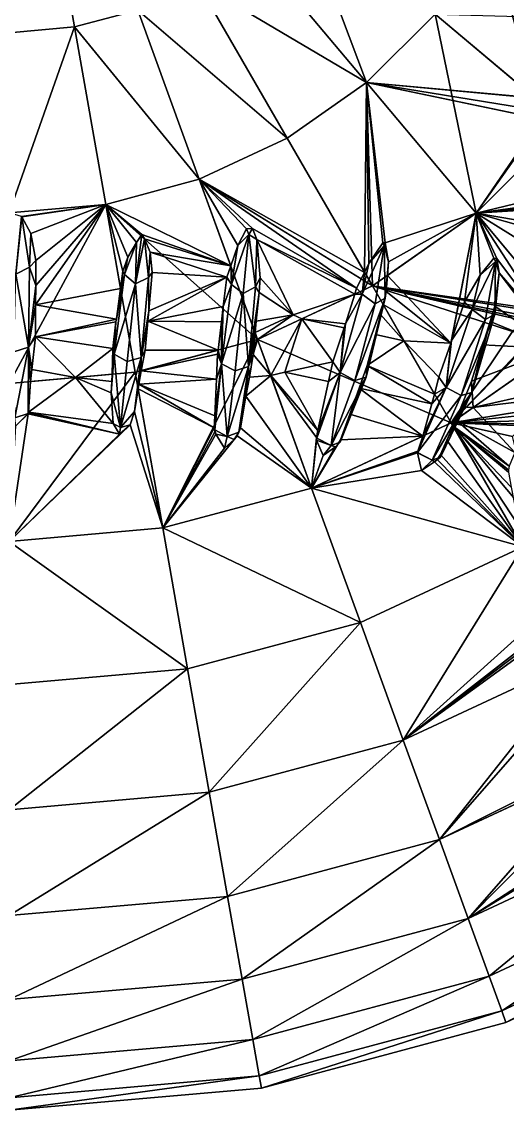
# Model space of a CAD drawing. Header units: metres. Extents: x -0.0343 to 0.0343, y -0.0343 to 0.0343.
# Drawn here: x 0.0003 to 0.01176, y -0.03429 to -0.00862 of the extents above; entities that cross this region are included whole.
import ezdxf

# ---------------------------------------------------------------- set-up
doc = ezdxf.new("R2010")
doc.units = ezdxf.units.M
doc.layers.add('BASEBALL', color=1, linetype='CONTINUOUS')

msp = doc.modelspace()

# ---------------------------------------------------------------- linework, layer by layer
at = {"layer": 'BASEBALL', "color": 2}
for points in [[(0.000777, -0.004408, 0.033997), (0, -0.004476, 0.033997), (0, -0.008875, 0.033122)], [(0.001541, -0.00874, 0.033122), (0.000777, -0.004408, 0.033997), (0, -0.008875, 0.033122)], [(0.001541, -0.00874, -0.033122), (0, -0.008875, -0.033122), (0.000777, -0.004408, -0.033997)], [(0.000777, -0.004408, -0.033997), (0, -0.008875, -0.033122), (0, -0.004476, -0.033997)], [(0.003035, -0.00834, 0.033122), (0.000777, -0.004408, 0.033997), (0.001541, -0.00874, 0.033122)], [(0.003035, -0.00834, -0.033122), (0.001541, -0.00874, -0.033122), (0.000777, -0.004408, -0.033997)], [(0.006799, -0.005705, -0.033122), (0.008435, -0.010052, -0.03168), (0.005705, -0.006799, -0.033122)], [(0.010052, -0.008435, -0.03168), (0.008435, -0.010052, -0.03168), (0.006799, -0.005705, -0.033122)], [(0.011364, -0.006561, 0.03168), (0.010052, -0.008435, 0.03168), (0.01241, -0.010413, 0.030162)], [(0.012195, -0.007986, 0.030939), (0.011364, -0.006561, 0.03168), (0.01241, -0.010413, 0.030162)], [(0.005705, -0.006799, 0.033122), (0.004437, -0.007686, 0.033122), (0.008435, -0.010052, 0.03168)], [(0.005705, -0.006799, -0.033122), (0.008435, -0.010052, -0.03168), (0.004437, -0.007686, -0.033122)], [(0.010052, -0.008435, 0.03168), (0.005705, -0.006799, 0.033122), (0.008435, -0.010052, 0.03168)], [(0.004437, -0.007686, 0.033122), (0.003035, -0.00834, 0.033122), (0.006561, -0.011364, 0.03168)], [(0.004437, -0.007686, -0.033122), (0.006561, -0.011364, -0.03168), (0.003035, -0.00834, -0.033122)], [(0.008435, -0.010052, 0.03168), (0.004437, -0.007686, 0.033122), (0.006561, -0.011364, 0.03168)], [(0.008435, -0.010052, -0.03168), (0.006561, -0.011364, -0.03168), (0.004437, -0.007686, -0.033122)], [(0.003035, -0.00834, 0.033122), (0.001541, -0.00874, 0.033122), (0.004488, -0.012331, 0.03168)], [(0.003035, -0.00834, -0.033122), (0.004488, -0.012331, -0.03168), (0.001541, -0.00874, -0.033122)], [(0.006561, -0.011364, 0.03168), (0.003035, -0.00834, 0.033122), (0.004488, -0.012331, 0.03168)], [(0.006561, -0.011364, -0.03168), (0.004488, -0.012331, -0.03168), (0.003035, -0.00834, -0.033122)], [(0.010052, -0.008435, 0.03168), (0.008435, -0.010052, 0.03168), (0.01241, -0.010413, 0.030162)], [(0.010052, -0.008435, -0.03168), (0.011021, -0.013134, -0.029696), (0.008435, -0.010052, -0.03168)], [(0.013134, -0.011021, -0.029696), (0.011021, -0.013134, -0.029696), (0.010052, -0.008435, -0.03168)], [(0.014848, -0.008573, -0.029696), (0.013134, -0.011021, -0.029696), (0.010052, -0.008435, -0.03168)], [(0.001541, -0.00874, 0.033122), (0, -0.008875, 0.033122), (0, -0.013122, 0.03168)], [(0.002279, -0.012923, 0.03168), (0.001541, -0.00874, 0.033122), (0, -0.013122, 0.03168)], [(0.001541, -0.00874, -0.033122), (0, -0.013122, -0.03168), (0, -0.008875, -0.033122)], [(0.002279, -0.012923, -0.03168), (0, -0.013122, -0.03168), (0.001541, -0.00874, -0.033122)], [(0.004488, -0.012331, 0.03168), (0.001541, -0.00874, 0.033122), (0.002279, -0.012923, 0.03168)], [(0.004488, -0.012331, -0.03168), (0.002279, -0.012923, -0.03168), (0.001541, -0.00874, -0.033122)], [(0.008435, -0.010052, -0.03168), (0.008388, -0.014529, -0.029878), (0.006561, -0.011364, -0.03168)], [(0.008435, -0.010052, 0.03168), (0.006561, -0.011364, 0.03168), (0.008573, -0.014848, 0.029696)], [(0.008487, -0.01432, -0.029934), (0.008388, -0.014529, -0.029878), (0.008435, -0.010052, -0.03168)], [(0.012548, -0.010907, 0.029941), (0.008435, -0.010052, 0.03168), (0.011021, -0.013134, 0.029696)], [(0.012539, -0.010903, 0.029946), (0.008435, -0.010052, 0.03168), (0.012548, -0.010907, 0.029941)], [(0.012115, -0.01065, 0.030183), (0.008435, -0.010052, 0.03168), (0.012539, -0.010903, 0.029946)], [(0.008435, -0.010052, 0.03168), (0.012407, -0.010415, 0.030162), (0.01241, -0.010413, 0.030162)], [(0.008435, -0.010052, 0.03168), (0.012115, -0.01065, 0.030183), (0.012407, -0.010415, 0.030162)], [(0.011021, -0.013134, -0.029696), (0.008879, -0.013834, -0.03002), (0.008435, -0.010052, -0.03168)], [(0.008818, -0.01383, -0.030039), (0.008487, -0.01432, -0.029934), (0.008435, -0.010052, -0.03168)], [(0.008879, -0.013834, -0.03002), (0.008818, -0.01383, -0.030039), (0.008435, -0.010052, -0.03168)], [(0.011021, -0.013134, 0.029696), (0.008435, -0.010052, 0.03168), (0.008573, -0.014848, 0.029696)], [(0.012563, -0.01091, 0.029935), (0.012548, -0.010907, 0.029941), (0.011021, -0.013134, 0.029696)], [(0.013134, -0.011021, 0.029696), (0.0126, -0.01091, 0.029921), (0.011021, -0.013134, 0.029696)], [(0.0126, -0.01091, 0.029921), (0.012563, -0.01091, 0.029935), (0.011021, -0.013134, 0.029696)], [(0.013134, -0.011021, 0.029696), (0.011021, -0.013134, 0.029696), (0.014616, -0.012264, 0.028403)], [(0.013134, -0.011021, -0.029696), (0.013246, -0.015786, -0.027383), (0.011021, -0.013134, -0.029696)], [(0.006561, -0.011364, -0.03168), (0.008388, -0.014529, -0.029878), (0.004488, -0.012331, -0.03168)], [(0.006561, -0.011364, 0.03168), (0.004488, -0.012331, 0.03168), (0.008573, -0.014848, 0.029696)], [(0.011021, -0.013134, 0.029696), (0.01315, -0.012841, 0.028825), (0.014616, -0.012264, 0.028403)], [(0.004488, -0.012331, -0.03168), (0.005233, -0.014377, -0.030606), (0.002279, -0.012923, -0.03168)], [(0.004488, -0.012331, 0.03168), (0.002279, -0.012923, 0.03168), (0.005864, -0.016111, 0.029696)], [(0.005397, -0.013893, -0.030789), (0.005233, -0.014377, -0.030606), (0.004488, -0.012331, -0.03168)], [(0.005605, -0.013502, -0.030921), (0.005397, -0.013893, -0.030789), (0.004488, -0.012331, -0.03168)], [(0.008388, -0.014529, -0.029878), (0.008198, -0.014897, -0.029753), (0.004488, -0.012331, -0.03168)], [(0.005742, -0.01349, -0.030897), (0.005605, -0.013502, -0.030921), (0.004488, -0.012331, -0.03168)], [(0.008198, -0.014897, -0.029753), (0.005742, -0.01349, -0.030897), (0.004488, -0.012331, -0.03168)], [(0.008573, -0.014848, 0.029696), (0.004488, -0.012331, 0.03168), (0.005864, -0.016111, 0.029696)], [(0.002279, -0.012923, -0.03168), (0.000291, -0.013206, -0.031626), (0, -0.013122, -0.03168)], [(0.002279, -0.012923, 0.03168), (0, -0.013122, 0.03168), (0, -0.017145, 0.029696)], [(0.002977, -0.016885, 0.029696), (0.002279, -0.012923, 0.03168), (0, -0.017145, 0.029696)], [(0.000301, -0.013218, -0.03162), (0.000291, -0.013206, -0.031626), (0.002279, -0.012923, -0.03168)], [(0.000508, -0.013613, -0.031416), (0.000301, -0.013218, -0.03162), (0.002279, -0.012923, -0.03168)], [(0.000626, -0.014244, -0.0311), (0.000508, -0.013613, -0.031416), (0.002279, -0.012923, -0.03168)], [(0.002629, -0.014911, -0.030684), (0.000624, -0.015293, -0.030582), (0.002279, -0.012923, -0.03168)], [(0.000624, -0.015293, -0.030582), (0.000628, -0.014839, -0.030806), (0.002279, -0.012923, -0.03168)], [(0.000628, -0.014839, -0.030806), (0.000626, -0.014244, -0.0311), (0.002279, -0.012923, -0.03168)], [(0.002684, -0.014501, -0.030873), (0.002629, -0.014911, -0.030684), (0.002279, -0.012923, -0.03168)], [(0.002803, -0.014172, -0.031015), (0.002684, -0.014501, -0.030873), (0.002279, -0.012923, -0.03168)], [(0.003007, -0.013821, -0.031157), (0.002803, -0.014172, -0.031015), (0.002279, -0.012923, -0.03168)], [(0.003131, -0.013637, -0.031229), (0.003007, -0.013821, -0.031157), (0.002279, -0.012923, -0.03168)], [(0.005233, -0.014377, -0.030606), (0.003131, -0.013637, -0.031229), (0.002279, -0.012923, -0.03168)], [(0.005864, -0.016111, 0.029696), (0.002279, -0.012923, 0.03168), (0.002977, -0.016885, 0.029696)], [(0.011021, -0.013134, 0.029696), (0.012446, -0.012962, 0.029101), (0.01315, -0.012841, 0.028825)], [(0.011021, -0.013134, 0.029696), (0.012317, -0.013011, 0.029139), (0.012446, -0.012962, 0.029101)], [(0.011021, -0.013134, 0.029696), (0.012263, -0.013049, 0.029147), (0.012317, -0.013011, 0.029139)], [(0.011021, -0.013134, 0.029696), (0.012003, -0.013299, 0.029152), (0.012263, -0.013049, 0.029147)], [(0.011021, -0.013134, 0.029696), (0.008573, -0.014848, 0.029696), (0.012982, -0.015471, 0.027657)], [(0.011021, -0.013134, -0.029696), (0.008952, -0.014277, -0.02982), (0.008879, -0.013834, -0.03002)], [(0.011021, -0.013134, -0.029696), (0.010422, -0.016199, -0.028242), (0.008928, -0.014599, -0.029696)], [(0.011021, -0.013134, -0.029696), (0.008928, -0.014599, -0.029696), (0.008952, -0.014277, -0.02982)], [(0.010444, -0.016138, -0.028267), (0.010422, -0.016199, -0.028242), (0.011021, -0.013134, -0.029696)], [(0.010752, -0.015223, -0.028651), (0.010444, -0.016138, -0.028267), (0.011021, -0.013134, -0.029696)], [(0.011121, -0.01459, -0.028858), (0.010752, -0.015223, -0.028651), (0.011021, -0.013134, -0.029696)], [(0.011021, -0.013134, 0.029696), (0.012982, -0.015471, 0.027657), (0.014262, -0.015147, 0.027204)], [(0.012003, -0.013299, 0.029152), (0.011021, -0.013134, 0.029696), (0.012352, -0.013506, 0.028888)], [(0.012352, -0.013506, 0.028888), (0.011021, -0.013134, 0.029696), (0.014262, -0.015147, 0.027204)], [(0.013246, -0.015786, -0.027383), (0.013048, -0.01625, -0.027204), (0.011021, -0.013134, -0.029696)], [(0.013048, -0.01625, -0.027204), (0.011513, -0.014198, -0.028922), (0.011021, -0.013134, -0.029696)], [(0.011513, -0.014198, -0.028922), (0.011443, -0.014194, -0.028951), (0.011021, -0.013134, -0.029696)], [(0.011443, -0.014194, -0.028951), (0.011121, -0.01459, -0.028858), (0.011021, -0.013134, -0.029696)], [(0.008198, -0.014897, -0.029753), (0.005847, -0.013754, -0.030757), (0.005742, -0.01349, -0.030897)], [(0.005233, -0.014377, -0.030606), (0.003193, -0.013736, -0.031174), (0.003131, -0.013637, -0.031229)], [(0.005233, -0.014377, -0.030606), (0.003326, -0.014048, -0.031008), (0.003193, -0.013736, -0.031174)], [(0.006705, -0.015528, -0.029782), (0.005928, -0.014655, -0.030336), (0.005847, -0.013754, -0.030757)], [(0.008161, -0.01504, -0.029696), (0.006705, -0.015528, -0.029782), (0.005847, -0.013754, -0.030757)], [(0.008198, -0.014897, -0.029753), (0.008161, -0.01504, -0.029696), (0.005847, -0.013754, -0.030757)], [(0.005138, -0.01464, -0.030493), (0.003373, -0.014534, -0.030769), (0.003326, -0.014048, -0.031008)], [(0.005233, -0.014377, -0.030606), (0.005138, -0.01464, -0.030493), (0.003326, -0.014048, -0.031008)], [(0.013048, -0.01625, -0.027204), (0.011568, -0.014536, -0.028715), (0.011513, -0.014198, -0.028922)], [(0.005138, -0.01464, -0.030493), (0.003299, -0.015434, -0.030348), (0.003373, -0.014534, -0.030769)], [(0.010422, -0.016199, -0.028242), (0.008901, -0.01498, -0.029497), (0.008928, -0.014599, -0.029696)], [(0.012928, -0.016334, -0.027204), (0.011465, -0.015324, -0.028321), (0.011568, -0.014536, -0.028715)], [(0.013048, -0.01625, -0.027204), (0.012928, -0.016334, -0.027204), (0.011568, -0.014536, -0.028715)], [(0.005051, -0.015329, -0.030174), (0.003276, -0.015681, -0.030233), (0.005138, -0.01464, -0.030493)], [(0.003276, -0.015681, -0.030233), (0.003299, -0.015434, -0.030348), (0.005138, -0.01464, -0.030493)], [(0.008573, -0.014848, 0.029696), (0.005864, -0.016111, 0.029696), (0.010437, -0.018078, 0.027204)], [(0.006705, -0.015528, -0.029782), (0.005897, -0.015004, -0.030186), (0.005928, -0.014655, -0.030336)], [(0.008573, -0.014848, 0.029696), (0.012777, -0.015508, 0.027716), (0.012982, -0.015471, 0.027657)], [(0.008573, -0.014848, 0.029696), (0.012346, -0.015583, 0.02784), (0.012777, -0.015508, 0.027716)], [(0.008573, -0.014848, 0.029696), (0.012217, -0.01563, 0.027864), (0.012346, -0.015583, 0.02784)], [(0.008573, -0.014848, 0.029696), (0.012157, -0.015671, 0.027865), (0.012217, -0.01563, 0.027864)], [(0.012157, -0.015671, 0.027865), (0.008573, -0.014848, 0.029696), (0.011879, -0.015921, 0.027834)], [(0.011879, -0.015921, 0.027834), (0.008573, -0.014848, 0.029696), (0.010437, -0.018078, 0.027204)], [(0.002529, -0.015635, -0.030331), (0.000624, -0.015293, -0.030582), (0.002629, -0.014911, -0.030684)], [(0.006705, -0.015528, -0.029782), (0.005831, -0.015679, -0.029897), (0.005897, -0.015004, -0.030186)], [(0.008161, -0.01504, -0.029696), (0.006912, -0.015622, -0.029696), (0.006705, -0.015528, -0.029782)], [(0.008161, -0.01504, -0.029696), (0.007937, -0.015743, -0.029332), (0.006912, -0.015622, -0.029696)], [(0.010422, -0.016199, -0.028242), (0.008826, -0.015287, -0.029357), (0.008901, -0.01498, -0.029497)], [(0.005051, -0.015329, -0.030174), (0.005009, -0.015694, -0.030005), (0.003276, -0.015681, -0.030233)], [(0.009318, -0.01614, -0.028699), (0.008769, -0.01552, -0.029232), (0.008826, -0.015287, -0.029357)], [(0.010422, -0.016199, -0.028242), (0.009318, -0.01614, -0.028699), (0.008826, -0.015287, -0.029357)], [(0.012928, -0.016334, -0.027204), (0.011356, -0.015688, -0.028164), (0.011465, -0.015324, -0.028321)], [(0.007937, -0.015743, -0.029332), (0.007907, -0.015836, -0.029284), (0.006912, -0.015622, -0.029696)], [(0.009318, -0.01614, -0.028699), (0.008644, -0.015995, -0.028978), (0.008769, -0.01552, -0.029232)], [(0.012928, -0.016334, -0.027204), (0.011184, -0.01624, -0.027927), (0.011356, -0.015688, -0.028164)], [(0.005864, -0.016111, 0.029696), (0.002977, -0.016885, 0.029696), (0.003625, -0.020557, 0.027204)], [(0.007139, -0.019616, 0.027204), (0.005864, -0.016111, 0.029696), (0.003625, -0.020557, 0.027204)], [(0.010437, -0.018078, 0.027204), (0.005864, -0.016111, 0.029696), (0.007139, -0.019616, 0.027204)], [(0.01231, -0.016109, 0.027565), (0.011879, -0.015921, 0.027834), (0.010437, -0.018078, 0.027204)], [(0.013374, -0.016022, 0.027204), (0.010437, -0.018078, 0.027204), (0.014263, -0.017449, 0.025726)], [(0.013374, -0.016022, 0.027204), (0.012354, -0.016109, 0.027548), (0.010437, -0.018078, 0.027204)], [(0.012354, -0.016109, 0.027548), (0.012326, -0.016112, 0.027558), (0.010437, -0.018078, 0.027204)], [(0.012316, -0.016111, 0.027562), (0.01231, -0.016109, 0.027565), (0.010437, -0.018078, 0.027204)], [(0.012326, -0.016112, 0.027558), (0.012316, -0.016111, 0.027562), (0.010437, -0.018078, 0.027204)], [(0.002977, -0.016885, 0.029696), (0, -0.017145, 0.029696), (0, -0.020874, 0.027204)], [(0.003625, -0.020557, 0.027204), (0.002977, -0.016885, 0.029696), (0, -0.020874, 0.027204)], [(0.001568, -0.017008, -0.029696), (0.000503, -0.017101, -0.029696), (0.000533, -0.016822, -0.029832)], [(0.006508, -0.01688, -0.029046), (0.007289, -0.018257, -0.027987), (0.006174, -0.016964, -0.02909)], [(0.00754, -0.017102, -0.028618), (0.007289, -0.018257, -0.027987), (0.006508, -0.01688, -0.029046)], [(0.001568, -0.017008, -0.029696), (0.000453, -0.017828, -0.029213), (0.000503, -0.017101, -0.029696)], [(0.002457, -0.018093, -0.028919), (0.000453, -0.017828, -0.029213), (0.001568, -0.017008, -0.029696)], [(0.002421, -0.017101, -0.029584), (0.002409, -0.01737, -0.029405), (0.001568, -0.017008, -0.029696)], [(0.002409, -0.01737, -0.029405), (0.002457, -0.018093, -0.028919), (0.001568, -0.017008, -0.029696)], [(0.004838, -0.018198, -0.028522), (0.003046, -0.017272, -0.029433), (0.003064, -0.017165, -0.029499)], [(0.004893, -0.017047, -0.029258), (0.004853, -0.017909, -0.028706), (0.003064, -0.017165, -0.029499)], [(0.004853, -0.017909, -0.028706), (0.004838, -0.018198, -0.028522), (0.003064, -0.017165, -0.029499)], [(0.006174, -0.016964, -0.02909), (0.005589, -0.017446, -0.028879), (0.005669, -0.016997, -0.029156)], [(0.007139, -0.019616, -0.027204), (0.005589, -0.017446, -0.028879), (0.006174, -0.016964, -0.02909)], [(0.007289, -0.018257, -0.027987), (0.007253, -0.018421, -0.027898), (0.006174, -0.016964, -0.02909)], [(0.007253, -0.018421, -0.027898), (0.007139, -0.019616, -0.027204), (0.006174, -0.016964, -0.02909)], [(0.003625, -0.020557, -0.027204), (0.002957, -0.017811, -0.029078), (0.003046, -0.017272, -0.029433)], [(0.004838, -0.018198, -0.028522), (0.003625, -0.020557, -0.027204), (0.003046, -0.017272, -0.029433)], [(0.007139, -0.019616, -0.027204), (0.005462, -0.018195, -0.028416), (0.005589, -0.017446, -0.028879)], [(0.009767, -0.01839, -0.027204), (0.00804, -0.01787, -0.02801), (0.008261, -0.017257, -0.02832)], [(0.00998, -0.017627, -0.027608), (0.009767, -0.01839, -0.027204), (0.008261, -0.017257, -0.02832)], [(0.010437, -0.018078, 0.027204), (0.014242, -0.017454, 0.025733), (0.014263, -0.017449, 0.025726)], [(0.010437, -0.018078, 0.027204), (0.013121, -0.017792, 0.026055), (0.014242, -0.017454, 0.025733)], [(0.010954, -0.017716, -0.027204), (0.010546, -0.018002, -0.027204), (0.010669, -0.017701, -0.027322)], [(0.012425, -0.017531, -0.026595), (0.011936, -0.018775, -0.025944), (0.010954, -0.017716, -0.027204)], [(0, -0.020874, -0.027204), (0.000157, -0.018146, -0.029018), (0.000446, -0.017865, -0.029189)], [(0.002607, -0.018342, -0.028744), (0, -0.020874, -0.027204), (0.000446, -0.017865, -0.029189)], [(0.002607, -0.018342, -0.028744), (0.000446, -0.017865, -0.029189), (0.000449, -0.017861, -0.029191)], [(0.002607, -0.018342, -0.028744), (0.000449, -0.017861, -0.029191), (0.000451, -0.017853, -0.029196)], [(0.002607, -0.018342, -0.028744), (0.000451, -0.017853, -0.029196), (0.000453, -0.017828, -0.029213)], [(0.002457, -0.018093, -0.028919), (0.002607, -0.018342, -0.028744), (0.000453, -0.017828, -0.029213)], [(0.003625, -0.020557, -0.027204), (0.002858, -0.018121, -0.028877), (0.002957, -0.017811, -0.029078)], [(0.009767, -0.01839, -0.027204), (0.007824, -0.018475, -0.027703), (0.00804, -0.01787, -0.02801)], [(0.010437, -0.018078, 0.027204), (0.012339, -0.018025, 0.026282), (0.013121, -0.017792, 0.026055)], [(0.010954, -0.017716, -0.027204), (0.011936, -0.018775, -0.025944), (0.010546, -0.018002, -0.027204)], [(0.003625, -0.020557, -0.027204), (0, -0.020874, -0.027204), (0.002858, -0.018121, -0.028877)], [(0, -0.020874, -0.027204), (0.002607, -0.018342, -0.028744), (0.002858, -0.018121, -0.028877)], [(0.004851, -0.018287, -0.028462), (0.003625, -0.020557, -0.027204), (0.004838, -0.018198, -0.028522)], [(0.007139, -0.019616, -0.027204), (0.005382, -0.018386, -0.028306), (0.005462, -0.018195, -0.028416)], [(0.010437, -0.018078, 0.027204), (0.007139, -0.019616, 0.027204), (0.012123, -0.020998, 0.024247)], [(0.012123, -0.020998, -0.024247), (0.010334, -0.018484, -0.026919), (0.010481, -0.018154, -0.027127)], [(0.010437, -0.018078, 0.027204), (0.012186, -0.018099, 0.026306), (0.012339, -0.018025, 0.026282)], [(0.012158, -0.020701, 0.024444), (0.010437, -0.018078, 0.027204), (0.012123, -0.020998, 0.024247)], [(0.012385, -0.020413, 0.024536), (0.010437, -0.018078, 0.027204), (0.012158, -0.020701, 0.024444)], [(0.011883, -0.018399, 0.026243), (0.010437, -0.018078, 0.027204), (0.012385, -0.020413, 0.024536)], [(0.012122, -0.01815, 0.026301), (0.010437, -0.018078, 0.027204), (0.011883, -0.018399, 0.026243)], [(0.012186, -0.018099, 0.026306), (0.010437, -0.018078, 0.027204), (0.012122, -0.01815, 0.026301)], [(0.011806, -0.019101, -0.025775), (0.010481, -0.018154, -0.027127), (0.010546, -0.018002, -0.027204)], [(0.011806, -0.019101, -0.025775), (0.011787, -0.019187, -0.025722), (0.010481, -0.018154, -0.027127)], [(0.011787, -0.019187, -0.025722), (0.01179, -0.019241, -0.025683), (0.010481, -0.018154, -0.027127)], [(0.01179, -0.019241, -0.025683), (0.011852, -0.019592, -0.025398), (0.010481, -0.018154, -0.027127)], [(0.011852, -0.019592, -0.025398), (0.012123, -0.020998, -0.024247), (0.010481, -0.018154, -0.027127)], [(0.011936, -0.018775, -0.025944), (0.011806, -0.019101, -0.025775), (0.010546, -0.018002, -0.027204)], [(0.004876, -0.018342, -0.028422), (0.003625, -0.020557, -0.027204), (0.004851, -0.018287, -0.028462)], [(0.00508, -0.018673, -0.028172), (0.003625, -0.020557, -0.027204), (0.004876, -0.018342, -0.028422)], [(0.007139, -0.019616, -0.027204), (0.003625, -0.020557, -0.027204), (0.005382, -0.018386, -0.028306)], [(0.003625, -0.020557, -0.027204), (0.005313, -0.01847, -0.028264), (0.005382, -0.018386, -0.028306)], [(0.003625, -0.020557, -0.027204), (0.00508, -0.018673, -0.028172), (0.005313, -0.01847, -0.028264)], [(0.009767, -0.01839, -0.027204), (0.007139, -0.019616, -0.027204), (0.007824, -0.018475, -0.027703)], [(0.009767, -0.01839, -0.027204), (0.009645, -0.018745, -0.026966), (0.007139, -0.019616, -0.027204)], [(0.007251, -0.01846, -0.027875), (0.007139, -0.019616, -0.027204), (0.007253, -0.018421, -0.027898)], [(0.007257, -0.018483, -0.027859), (0.007139, -0.019616, -0.027204), (0.007251, -0.01846, -0.027875)], [(0.007139, -0.019616, -0.027204), (0.007754, -0.018592, -0.027652), (0.007824, -0.018475, -0.027703)], [(0.00741, -0.018848, -0.027594), (0.007139, -0.019616, -0.027204), (0.007257, -0.018483, -0.027859)], [(0.012123, -0.020998, -0.024247), (0.010184, -0.018824, -0.026703), (0.010334, -0.018484, -0.026919)], [(0.007139, -0.019616, -0.027204), (0.007705, -0.018639, -0.027637), (0.007754, -0.018592, -0.027652)], [(0.007139, -0.019616, -0.027204), (0.00741, -0.018848, -0.027594), (0.007705, -0.018639, -0.027637)], [(0.009645, -0.018745, -0.026966), (0.009637, -0.018768, -0.026951), (0.007139, -0.019616, -0.027204)], [(0.009637, -0.018768, -0.026951), (0.009636, -0.018778, -0.026943), (0.007139, -0.019616, -0.027204)], [(0.009636, -0.018778, -0.026943), (0.009637, -0.018786, -0.026937), (0.007139, -0.019616, -0.027204)], [(0.009637, -0.018786, -0.026937), (0.009734, -0.019204, -0.026567), (0.007139, -0.019616, -0.027204)], [(0.012123, -0.020998, -0.024247), (0.010039, -0.018998, -0.026618), (0.010101, -0.018943, -0.026639)], [(0.012123, -0.020998, -0.024247), (0.010101, -0.018943, -0.026639), (0.010184, -0.018824, -0.026703)], [(0.009734, -0.019204, -0.026567), (0.012123, -0.020998, -0.024247), (0.007139, -0.019616, -0.027204)], [(0.012123, -0.020998, -0.024247), (0.009734, -0.019204, -0.026567), (0.010039, -0.018998, -0.026618)], [(0.007139, -0.019616, -0.027204), (0.008293, -0.022784, -0.024247), (0.003625, -0.020557, -0.027204)], [(0.007139, -0.019616, 0.027204), (0.003625, -0.020557, 0.027204), (0.008293, -0.022784, 0.024247)], [(0.012123, -0.020998, -0.024247), (0.008293, -0.022784, -0.024247), (0.007139, -0.019616, -0.027204)], [(0.012123, -0.020998, 0.024247), (0.007139, -0.019616, 0.027204), (0.008293, -0.022784, 0.024247)], [(0.003625, -0.020557, -0.027204), (0.00421, -0.023878, -0.024247), (0, -0.020874, -0.027204)], [(0.003625, -0.020557, 0.027204), (0, -0.020874, 0.027204), (0.00421, -0.023878, 0.024247)], [(0.008293, -0.022784, -0.024247), (0.00421, -0.023878, -0.024247), (0.003625, -0.020557, -0.027204)], [(0.008293, -0.022784, 0.024247), (0.003625, -0.020557, 0.027204), (0.00421, -0.023878, 0.024247)], [(0.00421, -0.023878, -0.024247), (0, -0.024247, -0.024247), (0, -0.020874, -0.027204)], [(0.00421, -0.023878, 0.024247), (0, -0.020874, 0.027204), (0, -0.024247, 0.024247)], [(0.012123, -0.020998, 0.024247), (0.008293, -0.022784, 0.024247), (0.009304, -0.025563, 0.020874)], [(0.012123, -0.020998, -0.024247), (0.009304, -0.025563, -0.020874), (0.008293, -0.022784, -0.024247)], [(0.012319, -0.022838, 0.022244), (0.012123, -0.020998, 0.024247), (0.009304, -0.025563, 0.020874)], [(0.013602, -0.023559, -0.020874), (0.009304, -0.025563, -0.020874), (0.012123, -0.020998, -0.024247)], [(0.008293, -0.022784, -0.024247), (0.004724, -0.026791, -0.020874), (0.00421, -0.023878, -0.024247)], [(0.008293, -0.022784, 0.024247), (0.00421, -0.023878, 0.024247), (0.004724, -0.026791, 0.020874)], [(0.009304, -0.025563, -0.020874), (0.004724, -0.026791, -0.020874), (0.008293, -0.022784, -0.024247)], [(0.009304, -0.025563, 0.020874), (0.008293, -0.022784, 0.024247), (0.004724, -0.026791, 0.020874)], [(0.013602, -0.023559, 0.020874), (0.013149, -0.022774, 0.021909), (0.009304, -0.025563, 0.020874)], [(0.013149, -0.022774, 0.021909), (0.012913, -0.022843, 0.021951), (0.009304, -0.025563, 0.020874)], [(0.012765, -0.022876, 0.021988), (0.012319, -0.022838, 0.022244), (0.009304, -0.025563, 0.020874)], [(0.012913, -0.022843, 0.021951), (0.012765, -0.022876, 0.021988), (0.009304, -0.025563, 0.020874)], [(0.013602, -0.023559, 0.020874), (0.009304, -0.025563, 0.020874), (0.010157, -0.027905, 0.017145)], [(0.013602, -0.023559, -0.020874), (0.010157, -0.027905, -0.017145), (0.009304, -0.025563, -0.020874)], [(0.012936, -0.024734, 0.019698), (0.013602, -0.023559, 0.020874), (0.010157, -0.027905, 0.017145)], [(0.014848, -0.025718, -0.017145), (0.010157, -0.027905, -0.017145), (0.013602, -0.023559, -0.020874)], [(0.00421, -0.023878, -0.024247), (0, -0.027204, -0.020874), (0, -0.024247, -0.024247)], [(0.004724, -0.026791, -0.020874), (0, -0.027204, -0.020874), (0.00421, -0.023878, -0.024247)], [(0.004724, -0.026791, 0.020874), (0.00421, -0.023878, 0.024247), (0, -0.027204, 0.020874)], [(0.00421, -0.023878, 0.024247), (0, -0.024247, 0.024247), (0, -0.027204, 0.020874)], [(0.01418, -0.025882, 0.017345), (0.012936, -0.024734, 0.019698), (0.010157, -0.027905, 0.017145)], [(0.009304, -0.025563, -0.020874), (0.005157, -0.029245, -0.017145), (0.004724, -0.026791, -0.020874)], [(0.009304, -0.025563, 0.020874), (0.004724, -0.026791, 0.020874), (0.005157, -0.029245, 0.017145)], [(0.010157, -0.027905, -0.017145), (0.005157, -0.029245, -0.017145), (0.009304, -0.025563, -0.020874)], [(0.010157, -0.027905, 0.017145), (0.009304, -0.025563, 0.020874), (0.005157, -0.029245, 0.017145)], [(0.014848, -0.025718, -0.017145), (0.010835, -0.029769, -0.013122), (0.010157, -0.027905, -0.017145)], [(0.014061, -0.026085, 0.017145), (0.01418, -0.025882, 0.017345), (0.010157, -0.027905, 0.017145)], [(0.01584, -0.027436, -0.013122), (0.010835, -0.029769, -0.013122), (0.014848, -0.025718, -0.017145)], [(0.014061, -0.026085, 0.017145), (0.010157, -0.027905, 0.017145), (0.010835, -0.029769, 0.013122)], [(0.013999, -0.026156, 0.017066), (0.014061, -0.026085, 0.017145), (0.010835, -0.029769, 0.013122)], [(0.015337, -0.026849, 0.014636), (0.013999, -0.026156, 0.017066), (0.010835, -0.029769, 0.013122)], [(0.004724, -0.026791, 0.020874), (0, -0.027204, 0.020874), (0, -0.029696, 0.017145)], [(0.005157, -0.029245, 0.017145), (0.004724, -0.026791, 0.020874), (0, -0.029696, 0.017145)], [(0.004724, -0.026791, -0.020874), (0, -0.029696, -0.017145), (0, -0.027204, -0.020874)], [(0.005157, -0.029245, -0.017145), (0, -0.029696, -0.017145), (0.004724, -0.026791, -0.020874)], [(0.015192, -0.027094, 0.01431), (0.015337, -0.026849, 0.014636), (0.010835, -0.029769, 0.013122)], [(0.01584, -0.027436, 0.013122), (0.015192, -0.027094, 0.01431), (0.010835, -0.029769, 0.013122)], [(0.01584, -0.027436, 0.013122), (0.010835, -0.029769, 0.013122), (0.011328, -0.031124, 0.008875)], [(0.01584, -0.027436, -0.013122), (0.011328, -0.031124, -0.008875), (0.010835, -0.029769, -0.013122)], [(0.016561, -0.028684, 0.008875), (0.01584, -0.027436, 0.013122), (0.011328, -0.031124, 0.008875)], [(0.016561, -0.028684, -0.008875), (0.011328, -0.031124, -0.008875), (0.01584, -0.027436, -0.013122)], [(0.010157, -0.027905, 0.017145), (0.005157, -0.029245, 0.017145), (0.005501, -0.031199, 0.013122)], [(0.010157, -0.027905, -0.017145), (0.005501, -0.031199, -0.013122), (0.005157, -0.029245, -0.017145)], [(0.010835, -0.029769, 0.013122), (0.010157, -0.027905, 0.017145), (0.005501, -0.031199, 0.013122)], [(0.010835, -0.029769, -0.013122), (0.005501, -0.031199, -0.013122), (0.010157, -0.027905, -0.017145)], [(0.016561, -0.028684, 0.008875), (0.011328, -0.031124, 0.008875), (0.011628, -0.031946, 0.004476)], [(0.016561, -0.028684, -0.008875), (0.011628, -0.031946, -0.004476), (0.011328, -0.031124, -0.008875)], [(0.016998, -0.029442, 0.004476), (0.016561, -0.028684, 0.008875), (0.011628, -0.031946, 0.004476)], [(0.016998, -0.029442, -0.004476), (0.011628, -0.031946, -0.004476), (0.016561, -0.028684, -0.008875)], [(0.005157, -0.029245, 0.017145), (0, -0.029696, 0.017145), (0, -0.03168, 0.013122)], [(0.005501, -0.031199, 0.013122), (0.005157, -0.029245, 0.017145), (0, -0.03168, 0.013122)], [(0.005501, -0.031199, -0.013122), (0, -0.03168, -0.013122), (0.005157, -0.029245, -0.017145)], [(0.005157, -0.029245, -0.017145), (0, -0.03168, -0.013122), (0, -0.029696, -0.017145)], [(0.016998, -0.029442, 0.004476), (0.011628, -0.031946, 0.004476), (0.011728, -0.032222)], [(0.016998, -0.029442, -0.004476), (0.011728, -0.032222), (0.011628, -0.031946, -0.004476)], [(0.017145, -0.029696), (0.016998, -0.029442, 0.004476), (0.011728, -0.032222)], [(0.017145, -0.029696), (0.011728, -0.032222), (0.016998, -0.029442, -0.004476)], [(0.010835, -0.029769, 0.013122), (0.005501, -0.031199, 0.013122), (0.005751, -0.032618, 0.008875)], [(0.010835, -0.029769, -0.013122), (0.005751, -0.032618, -0.008875), (0.005501, -0.031199, -0.013122)], [(0.011328, -0.031124, 0.008875), (0.010835, -0.029769, 0.013122), (0.005751, -0.032618, 0.008875)], [(0.011328, -0.031124, -0.008875), (0.005751, -0.032618, -0.008875), (0.010835, -0.029769, -0.013122)], [(0.005751, -0.032618, 0.008875), (0.005501, -0.031199, 0.013122), (0, -0.033122, 0.008875)], [(0.005501, -0.031199, 0.013122), (0, -0.03168, 0.013122), (0, -0.033122, 0.008875)], [(0.005501, -0.031199, -0.013122), (0, -0.033122, -0.008875), (0, -0.03168, -0.013122)], [(0.005751, -0.032618, -0.008875), (0, -0.033122, -0.008875), (0.005501, -0.031199, -0.013122)], [(0.011328, -0.031124, 0.008875), (0.005751, -0.032618, 0.008875), (0.005903, -0.03348, 0.004476)], [(0.011328, -0.031124, -0.008875), (0.005903, -0.03348, -0.004476), (0.005751, -0.032618, -0.008875)], [(0.011628, -0.031946, 0.004476), (0.011328, -0.031124, 0.008875), (0.005903, -0.03348, 0.004476)], [(0.011628, -0.031946, -0.004476), (0.005903, -0.03348, -0.004476), (0.011328, -0.031124, -0.008875)], [(0.011628, -0.031946, 0.004476), (0.005903, -0.03348, 0.004476), (0.005954, -0.033769)], [(0.011628, -0.031946, -0.004476), (0.005954, -0.033769), (0.005903, -0.03348, -0.004476)], [(0.011728, -0.032222), (0.011628, -0.031946, 0.004476), (0.005954, -0.033769)], [(0.011728, -0.032222), (0.005954, -0.033769), (0.011628, -0.031946, -0.004476)], [(0.005903, -0.03348, 0.004476), (0.005751, -0.032618, 0.008875), (0, -0.033997, 0.004476)], [(0.005751, -0.032618, 0.008875), (0, -0.033122, 0.008875), (0, -0.033997, 0.004476)], [(0.005751, -0.032618, -0.008875), (0, -0.033997, -0.004476), (0, -0.033122, -0.008875)], [(0.005903, -0.03348, -0.004476), (0, -0.033997, -0.004476), (0.005751, -0.032618, -0.008875)], [(0.005903, -0.03348, 0.004476), (0, -0.033997, 0.004476), (0, -0.03429)], [(0.005954, -0.033769), (0.005903, -0.03348, 0.004476), (0, -0.03429)], [(0.005903, -0.03348, -0.004476), (0, -0.03429), (0, -0.033997, -0.004476)], [(0.005954, -0.033769), (0, -0.03429), (0.005903, -0.03348, -0.004476)]]:
    msp.add_3dface(points, dxfattribs=at)
at = {"layer": 'BASEBALL', "color": 3}
for points in [[(0.000291, -0.013206, -0.031626), (0.000301, -0.013218, -0.03162), (0.000157, -0.014568, -0.03175)], [(0.000301, -0.013218, -0.03162), (0.000479, -0.014404, -0.03151), (0.000157, -0.014568, -0.03175)], [(0.000508, -0.013613, -0.031416), (0.000479, -0.014404, -0.03151), (0.000301, -0.013218, -0.03162)], [(0.005397, -0.013893, -0.030789), (0.005605, -0.013502, -0.030921), (0.005659, -0.013638, -0.031033)], [(0.005605, -0.013502, -0.030921), (0.005742, -0.01349, -0.030897), (0.005659, -0.013638, -0.031033)], [(0.005742, -0.01349, -0.030897), (0.005847, -0.013754, -0.030757), (0.005659, -0.013638, -0.031033)], [(0.000508, -0.013613, -0.031416), (0.000626, -0.014244, -0.0311), (0.000479, -0.014404, -0.03151)], [(0.00272, -0.014581, -0.031067), (0.002803, -0.014172, -0.031015), (0.003007, -0.013821, -0.031157)], [(0.00272, -0.014581, -0.031067), (0.003007, -0.013821, -0.031157), (0.002979, -0.014797, -0.031351)], [(0.003131, -0.013637, -0.031229), (0.003193, -0.013736, -0.031174), (0.002979, -0.014797, -0.031351)], [(0.003007, -0.013821, -0.031157), (0.003131, -0.013637, -0.031229), (0.002979, -0.014797, -0.031351)], [(0.003193, -0.013736, -0.031174), (0.003285, -0.014648, -0.031085), (0.002979, -0.014797, -0.031351)], [(0.003326, -0.014048, -0.031008), (0.003285, -0.014648, -0.031085), (0.003193, -0.013736, -0.031174)], [(0.005244, -0.014814, -0.030899), (0.005659, -0.013638, -0.031033), (0.005524, -0.015028, -0.031165)], [(0.005244, -0.014814, -0.030899), (0.005397, -0.013893, -0.030789), (0.005659, -0.013638, -0.031033)], [(0.005659, -0.013638, -0.031033), (0.005811, -0.014866, -0.030885), (0.005524, -0.015028, -0.031165)], [(0.005847, -0.013754, -0.030757), (0.005811, -0.014866, -0.030885), (0.005659, -0.013638, -0.031033)], [(0.005847, -0.013754, -0.030757), (0.005928, -0.014655, -0.030336), (0.005811, -0.014866, -0.030885)], [(0.008487, -0.01432, -0.029934), (0.008818, -0.01383, -0.030039), (0.008848, -0.013898, -0.030089)], [(0.008818, -0.01383, -0.030039), (0.008879, -0.013834, -0.03002), (0.008848, -0.013898, -0.030089)], [(0.008879, -0.013834, -0.03002), (0.008952, -0.014277, -0.02982), (0.008848, -0.013898, -0.030089)], [(0.003326, -0.014048, -0.031008), (0.003373, -0.014534, -0.030769), (0.003285, -0.014648, -0.031085)], [(0.005233, -0.014377, -0.030606), (0.005397, -0.013893, -0.030789), (0.005244, -0.014814, -0.030899)], [(0.00833, -0.01504, -0.030057), (0.008848, -0.013898, -0.030089), (0.008638, -0.015272, -0.030272)], [(0.00833, -0.01504, -0.030057), (0.008487, -0.01432, -0.029934), (0.008848, -0.013898, -0.030089)], [(0.008848, -0.013898, -0.030089), (0.008879, -0.015134, -0.02994), (0.008638, -0.015272, -0.030272)], [(0.008952, -0.014277, -0.02982), (0.008879, -0.015134, -0.02994), (0.008848, -0.013898, -0.030089)], [(0.000626, -0.014244, -0.0311), (0.000628, -0.014839, -0.030806), (0.000479, -0.014404, -0.03151)], [(0.002684, -0.014501, -0.030873), (0.002803, -0.014172, -0.031015), (0.00272, -0.014581, -0.031067)], [(0.005138, -0.01464, -0.030493), (0.005233, -0.014377, -0.030606), (0.005244, -0.014814, -0.030899)], [(0.008388, -0.014529, -0.029878), (0.008487, -0.01432, -0.029934), (0.00833, -0.01504, -0.030057)], [(0.008952, -0.014277, -0.02982), (0.008928, -0.014599, -0.029696), (0.008879, -0.015134, -0.02994)], [(0.010929, -0.015401, -0.02901), (0.01148, -0.014273, -0.029007), (0.011243, -0.015641, -0.029206)], [(0.011121, -0.01459, -0.028858), (0.01148, -0.014273, -0.029007), (0.010929, -0.015401, -0.02901)], [(0.011121, -0.01459, -0.028858), (0.011443, -0.014194, -0.028951), (0.01148, -0.014273, -0.029007)], [(0.01148, -0.014273, -0.029007), (0.011467, -0.01551, -0.028859), (0.011243, -0.015641, -0.029206)], [(0.011443, -0.014194, -0.028951), (0.011513, -0.014198, -0.028922), (0.01148, -0.014273, -0.029007)], [(0.011568, -0.014536, -0.028715), (0.011467, -0.01551, -0.028859), (0.01148, -0.014273, -0.029007)], [(0.011513, -0.014198, -0.028922), (0.011568, -0.014536, -0.028715), (0.01148, -0.014273, -0.029007)], [(0.000455, -0.016292, -0.03068), (0.000107, -0.016399, -0.030901), (0.000157, -0.014568, -0.03175)], [(0.000479, -0.014404, -0.03151), (0.000455, -0.016292, -0.03068), (0.000157, -0.014568, -0.03175)], [(0.000628, -0.014839, -0.030806), (0.000455, -0.016292, -0.03068), (0.000479, -0.014404, -0.03151)], [(0.002481, -0.016459, -0.03025), (0.00272, -0.014581, -0.031067), (0.002979, -0.014797, -0.031351)], [(0.002481, -0.016459, -0.03025), (0.00252, -0.015698, -0.030301), (0.00272, -0.014581, -0.031067)], [(0.00252, -0.015698, -0.030301), (0.002529, -0.015635, -0.030331), (0.00272, -0.014581, -0.031067)], [(0.002529, -0.015635, -0.030331), (0.002629, -0.014911, -0.030684), (0.00272, -0.014581, -0.031067)], [(0.002629, -0.014911, -0.030684), (0.002684, -0.014501, -0.030873), (0.00272, -0.014581, -0.031067)], [(0.003373, -0.014534, -0.030769), (0.003299, -0.015434, -0.030348), (0.003285, -0.014648, -0.031085)], [(0.008198, -0.014897, -0.029753), (0.008388, -0.014529, -0.029878), (0.00833, -0.01504, -0.030057)], [(0.008928, -0.014599, -0.029696), (0.008901, -0.01498, -0.029497), (0.008879, -0.015134, -0.02994)], [(0.010752, -0.015223, -0.028651), (0.011121, -0.01459, -0.028858), (0.010929, -0.015401, -0.02901)], [(0.011568, -0.014536, -0.028715), (0.011465, -0.015324, -0.028321), (0.011467, -0.01551, -0.028859)], [(0.000624, -0.015293, -0.030582), (0.000455, -0.016292, -0.03068), (0.000628, -0.014839, -0.030806)], [(0.002782, -0.016627, -0.03052), (0.002481, -0.016459, -0.03025), (0.002979, -0.014797, -0.031351)], [(0.003115, -0.016535, -0.03027), (0.002782, -0.016627, -0.03052), (0.002979, -0.014797, -0.031351)], [(0.003285, -0.014648, -0.031085), (0.003115, -0.016535, -0.03027), (0.002979, -0.014797, -0.031351)], [(0.003299, -0.015434, -0.030348), (0.003115, -0.016535, -0.03027), (0.003285, -0.014648, -0.031085)], [(0.005014, -0.016686, -0.030065), (0.005244, -0.014814, -0.030899), (0.005524, -0.015028, -0.031165)], [(0.005014, -0.016686, -0.030065), (0.005051, -0.015329, -0.030174), (0.005244, -0.014814, -0.030899)], [(0.005051, -0.015329, -0.030174), (0.005138, -0.01464, -0.030493), (0.005244, -0.014814, -0.030899)], [(0.005811, -0.014866, -0.030885), (0.00565, -0.016744, -0.03005), (0.005524, -0.015028, -0.031165)], [(0.005897, -0.015004, -0.030186), (0.00565, -0.016744, -0.03005), (0.005811, -0.014866, -0.030885)], [(0.005928, -0.014655, -0.030336), (0.005897, -0.015004, -0.030186), (0.005811, -0.014866, -0.030885)], [(0.005334, -0.01685, -0.030315), (0.005014, -0.016686, -0.030065), (0.005524, -0.015028, -0.031165)], [(0.00565, -0.016744, -0.03005), (0.005334, -0.01685, -0.030315), (0.005524, -0.015028, -0.031165)], [(0.005831, -0.015679, -0.029897), (0.00565, -0.016744, -0.03005), (0.005897, -0.015004, -0.030186)], [(0.007811, -0.016893, -0.029318), (0.00833, -0.01504, -0.030057), (0.008638, -0.015272, -0.030272)], [(0.007811, -0.016893, -0.029318), (0.007937, -0.015743, -0.029332), (0.00833, -0.01504, -0.030057)], [(0.007937, -0.015743, -0.029332), (0.008161, -0.01504, -0.029696), (0.00833, -0.01504, -0.030057)], [(0.008879, -0.015134, -0.02994), (0.008159, -0.017079, -0.029507), (0.008638, -0.015272, -0.030272)], [(0.008427, -0.016999, -0.029186), (0.008159, -0.017079, -0.029507), (0.008879, -0.015134, -0.02994)], [(0.008161, -0.01504, -0.029696), (0.008198, -0.014897, -0.029753), (0.00833, -0.01504, -0.030057)], [(0.008769, -0.01552, -0.029232), (0.008427, -0.016999, -0.029186), (0.008879, -0.015134, -0.02994)], [(0.008826, -0.015287, -0.029357), (0.008769, -0.01552, -0.029232), (0.008879, -0.015134, -0.02994)], [(0.008901, -0.01498, -0.029497), (0.008826, -0.015287, -0.029357), (0.008879, -0.015134, -0.02994)], [(0.000624, -0.015293, -0.030582), (0.000617, -0.016051, -0.030209), (0.000455, -0.016292, -0.03068)], [(0.005014, -0.016686, -0.030065), (0.005009, -0.015694, -0.030005), (0.005051, -0.015329, -0.030174)], [(0.008159, -0.017079, -0.029507), (0.007811, -0.016893, -0.029318), (0.008638, -0.015272, -0.030272)], [(0.010314, -0.01724, -0.028309), (0.010929, -0.015401, -0.02901), (0.011243, -0.015641, -0.029206)], [(0.010314, -0.01724, -0.028309), (0.010444, -0.016138, -0.028267), (0.010929, -0.015401, -0.02901)], [(0.010444, -0.016138, -0.028267), (0.010752, -0.015223, -0.028651), (0.010929, -0.015401, -0.02901)], [(0.011465, -0.015324, -0.028321), (0.011356, -0.015688, -0.028164), (0.011467, -0.01551, -0.028859)], [(0.003276, -0.015681, -0.030233), (0.003115, -0.016535, -0.03027), (0.003299, -0.015434, -0.030348)], [(0.008644, -0.015995, -0.028978), (0.008427, -0.016999, -0.029186), (0.008769, -0.01552, -0.029232)], [(0.010668, -0.017435, -0.028477), (0.010314, -0.01724, -0.028309), (0.011243, -0.015641, -0.029206)], [(0.011467, -0.01551, -0.028859), (0.010668, -0.017435, -0.028477), (0.011243, -0.015641, -0.029206)], [(0.010918, -0.017363, -0.02814), (0.010668, -0.017435, -0.028477), (0.011467, -0.01551, -0.028859)], [(0.011356, -0.015688, -0.028164), (0.010918, -0.017363, -0.02814), (0.011467, -0.01551, -0.028859)], [(0.002481, -0.016459, -0.03025), (0.002444, -0.016325, -0.029995), (0.00252, -0.015698, -0.030301)], [(0.003276, -0.015681, -0.030233), (0.003211, -0.016364, -0.029915), (0.003115, -0.016535, -0.03027)], [(0.004934, -0.01636, -0.029696), (0.005009, -0.015694, -0.030005), (0.005014, -0.016686, -0.030065)], [(0.005831, -0.015679, -0.029897), (0.005804, -0.015947, -0.029782), (0.00565, -0.016744, -0.03005)], [(0.007642, -0.016635, -0.028873), (0.007907, -0.015836, -0.029284), (0.007811, -0.016893, -0.029318)], [(0.007811, -0.016893, -0.029318), (0.007907, -0.015836, -0.029284), (0.007937, -0.015743, -0.029332)], [(0.011184, -0.01624, -0.027927), (0.010918, -0.017363, -0.02814), (0.011356, -0.015688, -0.028164)], [(0.000617, -0.016051, -0.030209), (0.000533, -0.016822, -0.029832), (0.000455, -0.016292, -0.03068)], [(0.005804, -0.015947, -0.029782), (0.005787, -0.016132, -0.029696), (0.00565, -0.016744, -0.03005)], [(0.005787, -0.016132, -0.029696), (0.005763, -0.016461, -0.029486), (0.00565, -0.016744, -0.03005)], [(0.008644, -0.015995, -0.028978), (0.008454, -0.016722, -0.02859), (0.008427, -0.016999, -0.029186)], [(0.010422, -0.016199, -0.028242), (0.010444, -0.016138, -0.028267), (0.010314, -0.01724, -0.028309)], [(0.000455, -0.016292, -0.03068), (0.00013, -0.01796, -0.029505), (0.000107, -0.016399, -0.030901)], [(0.000449, -0.017857, -0.029202), (0.00013, -0.01796, -0.029505), (0.000455, -0.016292, -0.03068)], [(0.000503, -0.017101, -0.029696), (0.000449, -0.017857, -0.029202), (0.000455, -0.016292, -0.03068)], [(0.000533, -0.016822, -0.029832), (0.000503, -0.017101, -0.029696), (0.000455, -0.016292, -0.03068)], [(0.002429, -0.016932, -0.029696), (0.002444, -0.016325, -0.029995), (0.002481, -0.016459, -0.03025)], [(0.003211, -0.016364, -0.029915), (0.003118, -0.016847, -0.029696), (0.003115, -0.016535, -0.03027)], [(0.00492, -0.016454, -0.029638), (0.004934, -0.01636, -0.029696), (0.005014, -0.016686, -0.030065)], [(0.010141, -0.016999, -0.027911), (0.010422, -0.016199, -0.028242), (0.010314, -0.01724, -0.028309)], [(0.011184, -0.01624, -0.027927), (0.010916, -0.017095, -0.02756), (0.010918, -0.017363, -0.02814)], [(0.002409, -0.01737, -0.029405), (0.002421, -0.017101, -0.029584), (0.002481, -0.016459, -0.03025)], [(0.002625, -0.01819, -0.029136), (0.002409, -0.01737, -0.029405), (0.002481, -0.016459, -0.03025)], [(0.002421, -0.017101, -0.029584), (0.002429, -0.016932, -0.029696), (0.002481, -0.016459, -0.03025)], [(0.002625, -0.01819, -0.029136), (0.002481, -0.016459, -0.03025), (0.002782, -0.016627, -0.03052)], [(0.003115, -0.016535, -0.03027), (0.002625, -0.01819, -0.029136), (0.002782, -0.016627, -0.03052)], [(0.002957, -0.017811, -0.029078), (0.002625, -0.01819, -0.029136), (0.003115, -0.016535, -0.03027)], [(0.003046, -0.017272, -0.029433), (0.002957, -0.017811, -0.029078), (0.003115, -0.016535, -0.03027)], [(0.003064, -0.017165, -0.029499), (0.003046, -0.017272, -0.029433), (0.003115, -0.016535, -0.03027)], [(0.003118, -0.016847, -0.029696), (0.003064, -0.017165, -0.029499), (0.003115, -0.016535, -0.03027)], [(0.004853, -0.017909, -0.028706), (0.004893, -0.017047, -0.029258), (0.005014, -0.016686, -0.030065)], [(0.004854, -0.018242, -0.028587), (0.004853, -0.017909, -0.028706), (0.005014, -0.016686, -0.030065)], [(0.005145, -0.018396, -0.028916), (0.004854, -0.018242, -0.028587), (0.005014, -0.016686, -0.030065)], [(0.004893, -0.017047, -0.029258), (0.00492, -0.016454, -0.029638), (0.005014, -0.016686, -0.030065)], [(0.005145, -0.018396, -0.028916), (0.005014, -0.016686, -0.030065), (0.005334, -0.01685, -0.030315)], [(0.005763, -0.016461, -0.029486), (0.005669, -0.016997, -0.029156), (0.00565, -0.016744, -0.03005)], [(0.00754, -0.017102, -0.028618), (0.007642, -0.016635, -0.028873), (0.007811, -0.016893, -0.029318)], [(0.005421, -0.018294, -0.028573), (0.005145, -0.018396, -0.028916), (0.00565, -0.016744, -0.03005)], [(0.00565, -0.016744, -0.03005), (0.005145, -0.018396, -0.028916), (0.005334, -0.01685, -0.030315)], [(0.005589, -0.017446, -0.028879), (0.005421, -0.018294, -0.028573), (0.00565, -0.016744, -0.03005)], [(0.005669, -0.016997, -0.029156), (0.005589, -0.017446, -0.028879), (0.00565, -0.016744, -0.03005)], [(0.007599, -0.018615, -0.028199), (0.007264, -0.018441, -0.027926), (0.007811, -0.016893, -0.029318)], [(0.007264, -0.018441, -0.027926), (0.007289, -0.018257, -0.027987), (0.007811, -0.016893, -0.029318)], [(0.007289, -0.018257, -0.027987), (0.00754, -0.017102, -0.028618), (0.007811, -0.016893, -0.029318)], [(0.007599, -0.018615, -0.028199), (0.007811, -0.016893, -0.029318), (0.008159, -0.017079, -0.029507)], [(0.008454, -0.016722, -0.02859), (0.008261, -0.017257, -0.02832), (0.008427, -0.016999, -0.029186)], [(0.000453, -0.017828, -0.029213), (0.000449, -0.017857, -0.029202), (0.000503, -0.017101, -0.029696)], [(0.007813, -0.018536, -0.027808), (0.007599, -0.018615, -0.028199), (0.008427, -0.016999, -0.029186)], [(0.008427, -0.016999, -0.029186), (0.007599, -0.018615, -0.028199), (0.008159, -0.017079, -0.029507)], [(0.00804, -0.01787, -0.02801), (0.007813, -0.018536, -0.027808), (0.008427, -0.016999, -0.029186)], [(0.008261, -0.017257, -0.02832), (0.00804, -0.01787, -0.02801), (0.008427, -0.016999, -0.029186)], [(0.010044, -0.017397, -0.02773), (0.010141, -0.016999, -0.027911), (0.010314, -0.01724, -0.028309)], [(0.010916, -0.017095, -0.02756), (0.010669, -0.017701, -0.027322), (0.010918, -0.017363, -0.02814)], [(0.002625, -0.01819, -0.029136), (0.002457, -0.018093, -0.028919), (0.002409, -0.01737, -0.029405)], [(0.005462, -0.018195, -0.028416), (0.005421, -0.018294, -0.028573), (0.005589, -0.017446, -0.028879)], [(0.00964, -0.018773, -0.026957), (0.010314, -0.01724, -0.028309), (0.010668, -0.017435, -0.028477)], [(0.00964, -0.018773, -0.026957), (0.009767, -0.01839, -0.027204), (0.010314, -0.01724, -0.028309)], [(0.009986, -0.018956, -0.027209), (0.00964, -0.018773, -0.026957), (0.010668, -0.017435, -0.028477)], [(0.009767, -0.01839, -0.027204), (0.00998, -0.017627, -0.027608), (0.010314, -0.01724, -0.028309)], [(0.00998, -0.017627, -0.027608), (0.010044, -0.017397, -0.02773), (0.010314, -0.01724, -0.028309)], [(0.010178, -0.018883, -0.026806), (0.009986, -0.018956, -0.027209), (0.010918, -0.017363, -0.02814)], [(0.010918, -0.017363, -0.02814), (0.009986, -0.018956, -0.027209), (0.010668, -0.017435, -0.028477)], [(0.010334, -0.018484, -0.026919), (0.010178, -0.018883, -0.026806), (0.010918, -0.017363, -0.02814)], [(0.010481, -0.018154, -0.027127), (0.010334, -0.018484, -0.026919), (0.010918, -0.017363, -0.02814)], [(0.010546, -0.018002, -0.027204), (0.010481, -0.018154, -0.027127), (0.010918, -0.017363, -0.02814)], [(0.010669, -0.017701, -0.027322), (0.010546, -0.018002, -0.027204), (0.010918, -0.017363, -0.02814)], [(0.000449, -0.017857, -0.029202), (0.000157, -0.018146, -0.029018), (0.00013, -0.01796, -0.029505)], [(0.000446, -0.017865, -0.029189), (0.000157, -0.018146, -0.029018), (0.000449, -0.017857, -0.029202)], [(0.000449, -0.017861, -0.029191), (0.000446, -0.017865, -0.029189), (0.000449, -0.017857, -0.029202)], [(0.000451, -0.017853, -0.029196), (0.000449, -0.017857, -0.029202), (0.000453, -0.017828, -0.029213)], [(0.000451, -0.017853, -0.029196), (0.000449, -0.017861, -0.029191), (0.000449, -0.017857, -0.029202)], [(0.002957, -0.017811, -0.029078), (0.002858, -0.018121, -0.028877), (0.002625, -0.01819, -0.029136)], [(0.004854, -0.018242, -0.028587), (0.004838, -0.018198, -0.028522), (0.004853, -0.017909, -0.028706)], [(0.007824, -0.018475, -0.027703), (0.007813, -0.018536, -0.027808), (0.00804, -0.01787, -0.02801)], [(0.002607, -0.018342, -0.028744), (0.002457, -0.018093, -0.028919), (0.002625, -0.01819, -0.029136)], [(0.002858, -0.018121, -0.028877), (0.002607, -0.018342, -0.028744), (0.002625, -0.01819, -0.029136)], [(0.004851, -0.018287, -0.028462), (0.004838, -0.018198, -0.028522), (0.004854, -0.018242, -0.028587)], [(0.005462, -0.018195, -0.028416), (0.005382, -0.018386, -0.028306), (0.005421, -0.018294, -0.028573)], [(0.004876, -0.018342, -0.028422), (0.004851, -0.018287, -0.028462), (0.004854, -0.018242, -0.028587)], [(0.004876, -0.018342, -0.028422), (0.004854, -0.018242, -0.028587), (0.005145, -0.018396, -0.028916)], [(0.00508, -0.018673, -0.028172), (0.004876, -0.018342, -0.028422), (0.005145, -0.018396, -0.028916)], [(0.005313, -0.01847, -0.028264), (0.00508, -0.018673, -0.028172), (0.005145, -0.018396, -0.028916)], [(0.005421, -0.018294, -0.028573), (0.005313, -0.01847, -0.028264), (0.005145, -0.018396, -0.028916)], [(0.005382, -0.018386, -0.028306), (0.005313, -0.01847, -0.028264), (0.005421, -0.018294, -0.028573)], [(0.007251, -0.01846, -0.027875), (0.007253, -0.018421, -0.027898), (0.007264, -0.018441, -0.027926)], [(0.007257, -0.018483, -0.027859), (0.007251, -0.01846, -0.027875), (0.007264, -0.018441, -0.027926)], [(0.007264, -0.018441, -0.027926), (0.007253, -0.018421, -0.027898), (0.007289, -0.018257, -0.027987)], [(0.007257, -0.018483, -0.027859), (0.007264, -0.018441, -0.027926), (0.007599, -0.018615, -0.028199)], [(0.00741, -0.018848, -0.027594), (0.007257, -0.018483, -0.027859), (0.007599, -0.018615, -0.028199)], [(0.007824, -0.018475, -0.027703), (0.007754, -0.018592, -0.027652), (0.007813, -0.018536, -0.027808)], [(0.00964, -0.018773, -0.026957), (0.009645, -0.018745, -0.026966), (0.009767, -0.01839, -0.027204)], [(0.010184, -0.018824, -0.026703), (0.010178, -0.018883, -0.026806), (0.010334, -0.018484, -0.026919)], [(0.007705, -0.018639, -0.027637), (0.00741, -0.018848, -0.027594), (0.007599, -0.018615, -0.028199)], [(0.007813, -0.018536, -0.027808), (0.007705, -0.018639, -0.027637), (0.007599, -0.018615, -0.028199)], [(0.007754, -0.018592, -0.027652), (0.007705, -0.018639, -0.027637), (0.007813, -0.018536, -0.027808)], [(0.009636, -0.018778, -0.026943), (0.009637, -0.018768, -0.026951), (0.00964, -0.018773, -0.026957)], [(0.009637, -0.018786, -0.026937), (0.009636, -0.018778, -0.026943), (0.00964, -0.018773, -0.026957)], [(0.00964, -0.018773, -0.026957), (0.009637, -0.018768, -0.026951), (0.009645, -0.018745, -0.026966)], [(0.009637, -0.018786, -0.026937), (0.00964, -0.018773, -0.026957), (0.009986, -0.018956, -0.027209)], [(0.009734, -0.019204, -0.026567), (0.009637, -0.018786, -0.026937), (0.009986, -0.018956, -0.027209)], [(0.010039, -0.018998, -0.026618), (0.009734, -0.019204, -0.026567), (0.009986, -0.018956, -0.027209)], [(0.010178, -0.018883, -0.026806), (0.010039, -0.018998, -0.026618), (0.009986, -0.018956, -0.027209)], [(0.010101, -0.018943, -0.026639), (0.010039, -0.018998, -0.026618), (0.010178, -0.018883, -0.026806)], [(0.010184, -0.018824, -0.026703), (0.010101, -0.018943, -0.026639), (0.010178, -0.018883, -0.026806)]]:
    msp.add_3dface(points, dxfattribs=at)
at = {"layer": 'BASEBALL', "color": 1}
for points in [[(0.002529, -0.015635, -0.030331), (0.000617, -0.016051, -0.030209), (0.000624, -0.015293, -0.030582)], [(0.00252, -0.015698, -0.030301), (0.000617, -0.016051, -0.030209), (0.002529, -0.015635, -0.030331)], [(0.006705, -0.015528, -0.029782), (0.005804, -0.015947, -0.029782), (0.005831, -0.015679, -0.029897)], [(0.006705, -0.015528, -0.029782), (0.005864, -0.016111, -0.029696), (0.005804, -0.015947, -0.029782)], [(0.006912, -0.015622, -0.029696), (0.005864, -0.016111, -0.029696), (0.006705, -0.015528, -0.029782)], [(0.006912, -0.015622, -0.029696), (0.006174, -0.016964, -0.02909), (0.005864, -0.016111, -0.029696)], [(0.006508, -0.01688, -0.029046), (0.006174, -0.016964, -0.02909), (0.006912, -0.015622, -0.029696)], [(0.007642, -0.016635, -0.028873), (0.006508, -0.01688, -0.029046), (0.006912, -0.015622, -0.029696)], [(0.007907, -0.015836, -0.029284), (0.007642, -0.016635, -0.028873), (0.006912, -0.015622, -0.029696)], [(0.002444, -0.016325, -0.029995), (0.000617, -0.016051, -0.030209), (0.00252, -0.015698, -0.030301)], [(0.004934, -0.01636, -0.029696), (0.003211, -0.016364, -0.029915), (0.003276, -0.015681, -0.030233)], [(0.005009, -0.015694, -0.030005), (0.004934, -0.01636, -0.029696), (0.003276, -0.015681, -0.030233)], [(0.001568, -0.017008, -0.029696), (0.000533, -0.016822, -0.029832), (0.000617, -0.016051, -0.030209)], [(0.002444, -0.016325, -0.029995), (0.001568, -0.017008, -0.029696), (0.000617, -0.016051, -0.030209)], [(0.006174, -0.016964, -0.02909), (0.005763, -0.016461, -0.029486), (0.005864, -0.016111, -0.029696)], [(0.005864, -0.016111, -0.029696), (0.005763, -0.016461, -0.029486), (0.005787, -0.016132, -0.029696)], [(0.005864, -0.016111, -0.029696), (0.005787, -0.016132, -0.029696), (0.005804, -0.015947, -0.029782)], [(0.009318, -0.01614, -0.028699), (0.008454, -0.016722, -0.02859), (0.008644, -0.015995, -0.028978)], [(0.010044, -0.017397, -0.02773), (0.008454, -0.016722, -0.02859), (0.009318, -0.01614, -0.028699)], [(0.010141, -0.016999, -0.027911), (0.010044, -0.017397, -0.02773), (0.009318, -0.01614, -0.028699)], [(0.010422, -0.016199, -0.028242), (0.010141, -0.016999, -0.027911), (0.009318, -0.01614, -0.028699)], [(0.002429, -0.016932, -0.029696), (0.001568, -0.017008, -0.029696), (0.002444, -0.016325, -0.029995)], [(0.004934, -0.01636, -0.029696), (0.00492, -0.016454, -0.029638), (0.003118, -0.016847, -0.029696)], [(0.004934, -0.01636, -0.029696), (0.003118, -0.016847, -0.029696), (0.003211, -0.016364, -0.029915)], [(0.012928, -0.016334, -0.027204), (0.010916, -0.017095, -0.02756), (0.011184, -0.01624, -0.027927)], [(0.012928, -0.016334, -0.027204), (0.010954, -0.017716, -0.027204), (0.010916, -0.017095, -0.02756)], [(0.012928, -0.016334, -0.027204), (0.012489, -0.017369, -0.026679), (0.010954, -0.017716, -0.027204)], [(0.00492, -0.016454, -0.029638), (0.004893, -0.017047, -0.029258), (0.003118, -0.016847, -0.029696)], [(0.006174, -0.016964, -0.02909), (0.005669, -0.016997, -0.029156), (0.005763, -0.016461, -0.029486)], [(0.007642, -0.016635, -0.028873), (0.00754, -0.017102, -0.028618), (0.006508, -0.01688, -0.029046)], [(0.002429, -0.016932, -0.029696), (0.002421, -0.017101, -0.029584), (0.001568, -0.017008, -0.029696)], [(0.004893, -0.017047, -0.029258), (0.003064, -0.017165, -0.029499), (0.003118, -0.016847, -0.029696)], [(0.00998, -0.017627, -0.027608), (0.008261, -0.017257, -0.02832), (0.008454, -0.016722, -0.02859)], [(0.010044, -0.017397, -0.02773), (0.00998, -0.017627, -0.027608), (0.008454, -0.016722, -0.02859)], [(0.010954, -0.017716, -0.027204), (0.010669, -0.017701, -0.027322), (0.010916, -0.017095, -0.02756)], [(0.012489, -0.017369, -0.026679), (0.012425, -0.017531, -0.026595), (0.010954, -0.017716, -0.027204)]]:
    msp.add_3dface(points, dxfattribs=at)

doc.saveas('drawing.dxf')
